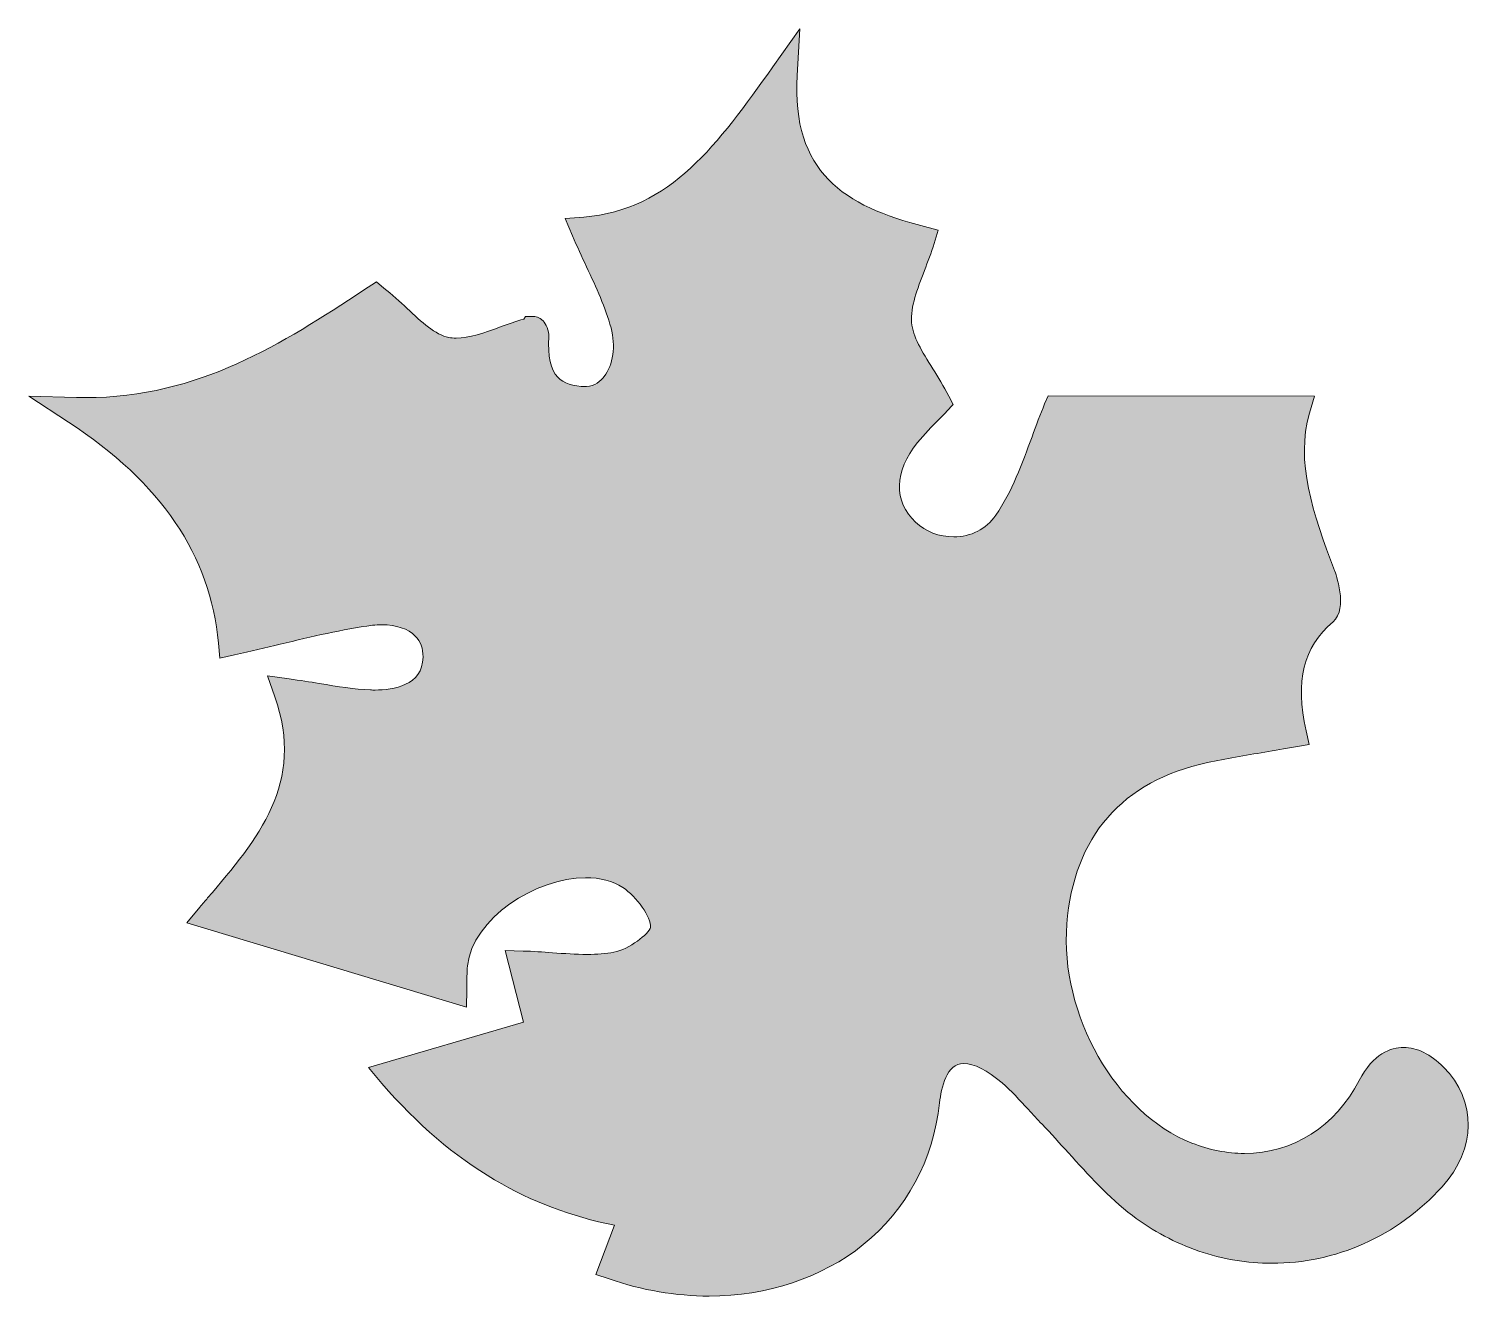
# Model space of a CAD drawing. Header units: inches. Extents: x 792 to 7891, y -1076 to 2748.
# Drawn here: x 5006 to 6084, y -1072 to -128 of the extents above; entities that cross this region are included whole.
import ezdxf

# ---------------------------------------------------------------- set-up
doc = ezdxf.new("R2010")
doc.units = ezdxf.units.IN
doc.header["$MEASUREMENT"] = 0
doc.layers.add('Layer 1', color=7, linetype='Continuous')

msp = doc.modelspace()

# ---------------------------------------------------------------- hatches: boundary and pattern name
at = {"layer": 'Layer 1', "true_color": 0xcd7e2e}
h = msp.add_hatch(color=32, dxfattribs=at)
h.dxf.hatch_style = 2
edge = h.paths.add_edge_path()
edge.add_spline(control_points=[(6057.6, -990.3), (6040.9, -1008.7), (6021.2, -1023), (5999.1, -1032.8), (5977.5, -1042.4), (5954.6, -1047.3), (5931, -1047.3), (5912.4, -1047.3), (5894.1, -1044.2), (5876.6, -1038.2), (5859.1, -1032.2), (5842.5, -1023.3), (5827.1, -1011.7), (5809.3, -998.2), (5794.2, -981.3), (5779.5, -965.1), (5773.1, -958), (5766.5, -950.6), (5759.9, -943.8), (5756.4, -940.2), (5753, -936.5), (5749.7, -932.9), (5743.2, -925.7), (5737, -918.9), (5730.1, -913), (5719.2, -903.6), (5709.1, -898.5), (5701.6, -898.5), (5688.7, -898.5), (5684.8, -916.8), (5683.6, -927.8), (5678.8, -970.7), (5659.2, -1007.2), (5626.8, -1033.4), (5596.2, -1058.1), (5555.4, -1071.7), (5512.1, -1071.7), (5487.3, -1071.7), (5462.3, -1067.4), (5437.6, -1058.9), (5437.6, -1058.9), (5427.9, -1055.6), (5427.9, -1055.6), (5427.9, -1055.6), (5441.6, -1018.9), (5441.6, -1018.9), (5409.5, -1012.6), (5380.3, -1001.5), (5352.5, -985.2), (5322.5, -967.4), (5295.1, -944), (5268.6, -913.4), (5268.6, -913.4), (5258.5, -901.6), (5258.5, -901.6), (5258.5, -901.6), (5373.9, -867.8), (5373.9, -867.8), (5373.9, -867.8), (5360.4, -814.4), (5360.4, -814.4), (5360.4, -814.4), (5373.6, -814.8), (5373.6, -814.8), (5381, -815), (5388.4, -815.5), (5395.5, -816.1), (5404.4, -816.7), (5412.9, -817.3), (5421.2, -817.3), (5428.8, -817.3), (5435.4, -816.8), (5441.2, -815.7), (5452.5, -813.6), (5467.5, -801.9), (5468.5, -797.2), (5469.1, -789.8), (5458.3, -774.2), (5447.8, -767.5), (5440.3, -762.6), (5431, -760.2), (5420.2, -760.2), (5383.5, -760.2), (5335.8, -790.5), (5332.3, -825.9), (5331.8, -831.1), (5331.8, -836.6), (5331.9, -840.2), (5331.9, -841.5), (5331.9, -842.6), (5331.8, -843.4), (5331.8, -843.4), (5331.5, -856.5), (5331.5, -856.5), (5331.5, -856.5), (5123.3, -793.7), (5123.3, -793.7), (5123.3, -793.7), (5133.1, -782.1), (5133.1, -782.1), (5135, -779.8), (5137, -777.5), (5138.9, -775.3), (5176.4, -731.3), (5211.7, -689.8), (5188.9, -625.5), (5188.9, -625.5), (5183.4, -609.9), (5183.4, -609.9), (5183.4, -609.9), (5199.7, -612.2), (5199.7, -612.2), (5207.7, -613.3), (5214.9, -614.5), (5221.9, -615.6), (5236, -617.9), (5248.1, -619.9), (5260.1, -620.4), (5261.2, -620.5), (5262.4, -620.5), (5263.6, -620.5), (5263.6, -620.5), (5263.6, -620.5), (5263.6, -620.5), (5276.8, -620.5), (5299, -617.3), (5299.2, -596.1), (5299.3, -589.4), (5297.4, -584.3), (5293.4, -580.3), (5288.2, -574.9), (5279.1, -571.9), (5268.7, -571.9), (5266.3, -571.9), (5263.9, -572), (5261.5, -572.3), (5239.2, -575.3), (5216.7, -580.7), (5192.9, -586.4), (5182.1, -589), (5170.8, -591.7), (5159, -594.3), (5159, -594.3), (5147.9, -596.8), (5147.9, -596.8), (5147.9, -596.8), (5146.9, -585.5), (5146.9, -585.5), (5140.9, -520), (5104.5, -466.3), (5035.4, -421.1), (5035.4, -421.1), (5005.9, -401.8), (5005.9, -401.8), (5005.9, -401.8), (5041.2, -402.7), (5041.2, -402.7), (5043.5, -402.8), (5045.9, -402.8), (5048.2, -402.8), (5132.5, -402.8), (5194.8, -362.2), (5255, -322.9), (5255, -322.9), (5264.5, -316.7), (5264.5, -316.7), (5264.5, -316.7), (5270.1, -321.2), (5270.1, -321.2), (5276.2, -326), (5281.9, -331.3), (5287.4, -336.4), (5298.2, -346.5), (5308.4, -356.1), (5318.3, -358), (5320, -358.3), (5321.8, -358.5), (5323.8, -358.5), (5333.4, -358.5), (5344.8, -354.5), (5356.8, -350.2), (5362.5, -348.2), (5368.3, -346.1), (5374.2, -344.3), (5374.2, -344.3), (5375.5, -342.4), (5375.5, -342.4), (5375.5, -342.4), (5381, -342.4), (5381, -342.4), (5382.6, -342.4), (5385.8, -342.8), (5388.5, -345.7), (5390.7, -348.1), (5393.2, -352.6), (5392.8, -357.6), (5391.9, -371.8), (5394.2, -381.9), (5399.5, -387.6), (5403.9, -392.2), (5410.7, -394.5), (5420.3, -394.5), (5420.3, -394.5), (5420.8, -394.5), (5420.8, -394.5), (5427.1, -394.4), (5431.5, -390.4), (5434, -387.1), (5440.7, -378.3), (5442.7, -364.4), (5439.1, -350.9), (5435.1, -335.8), (5428.2, -321), (5420.8, -305.3), (5417.4, -297.9), (5413.8, -290.2), (5410.4, -282.3), (5410.4, -282.3), (5405, -269.5), (5405, -269.5), (5405, -269.5), (5418.8, -268.4), (5418.8, -268.4), (5483.7, -263.1), (5518.8, -213.7), (5559.5, -156.6), (5559.5, -156.6), (5579.7, -128.3), (5579.7, -128.3), (5579.7, -128.3), (5577.7, -163), (5577.7, -163), (5573.4, -235.1), (5612.5, -260.1), (5672.5, -275.5), (5672.5, -275.5), (5682.6, -278), (5682.6, -278), (5682.6, -278), (5679.5, -288), (5679.5, -288), (5677.5, -294.9), (5674.9, -301.7), (5672.3, -308.2), (5667, -322.1), (5661.9, -335.1), (5662.8, -346.8), (5663.6, -357.4), (5670.5, -368.4), (5678.5, -381.3), (5682.5, -387.7), (5686.7, -394.4), (5690.4, -401.7), (5690.4, -401.7), (5693.7, -408), (5693.7, -408), (5693.7, -408), (5688.8, -413.1), (5688.8, -413.1), (5687.1, -415), (5685.1, -417), (5683, -419.1), (5678, -424.2), (5672.2, -430), (5667.1, -436.3), (5649.8, -457.8), (5649.3, -480), (5665.8, -495.6), (5673.1, -502.5), (5683.5, -506.5), (5694.1, -506.5), (5707, -506.5), (5718.4, -500.6), (5725.4, -490.4), (5737.5, -472.8), (5745.1, -452), (5752.4, -431.9), (5755.6, -423.3), (5758.5, -415.2), (5761.8, -407.5), (5761.8, -407.5), (5764.3, -401.4), (5764.3, -401.4), (5764.3, -401.4), (5962.6, -401.6), (5962.6, -401.6), (5962.6, -401.6), (5958.9, -414.4), (5958.9, -414.4), (5948.4, -450.2), (5961.2, -488.6), (5977.6, -531.6), (5978, -532.8), (5988.1, -559.7), (5976.4, -569.8), (5954.1, -589), (5948.1, -613.3), (5956.4, -650.9), (5956.4, -650.9), (5958.7, -661), (5958.7, -661), (5958.7, -661), (5948.4, -662.9), (5948.4, -662.9), (5940.5, -664.2), (5933, -665.5), (5925.7, -666.7), (5910.8, -669.2), (5896.7, -671.5), (5882.9, -674.5), (5819.5, -688.1), (5783.4, -729.7), (5778.3, -794.6), (5773.1, -862.3), (5814.8, -935.5), (5871.3, -957.8), (5884.3, -962.9), (5897.5, -965.5), (5910.6, -965.5), (5946.5, -965.5), (5978.4, -945.3), (5995.8, -911.3), (6006.3, -890.9), (6019.6, -886.6), (6028.9, -886.6), (6039, -886.6), (6048.9, -891.5), (6058.6, -901.2), (6083.6, -926.3), (6083.2, -962.1), (6057.6, -990.3)], knot_values=[0, 0, 0, 0, 1, 1, 1, 2, 2, 2, 3, 3, 3, 4, 4, 4, 5, 5, 5, 6, 6, 6, 7, 7, 7, 8, 8, 8, 9, 9, 9, 10, 10, 10, 11, 11, 11, 12, 12, 12, 13, 13, 13, 14, 14, 14, 15, 15, 15, 16, 16, 16, 17, 17, 17, 18, 18, 18, 19, 19, 19, 20, 20, 20, 21, 21, 21, 22, 22, 22, 23, 23, 23, 24, 24, 24, 25, 25, 25, 26, 26, 26, 27, 27, 27, 28, 28, 28, 29, 29, 29, 30, 30, 30, 31, 31, 31, 32, 32, 32, 33, 33, 33, 34, 34, 34, 35, 35, 35, 36, 36, 36, 37, 37, 37, 38, 38, 38, 39, 39, 39, 40, 40, 40, 41, 41, 41, 42, 42, 42, 43, 43, 43, 44, 44, 44, 45, 45, 45, 46, 46, 46, 47, 47, 47, 48, 48, 48, 49, 49, 49, 50, 50, 50, 51, 51, 51, 52, 52, 52, 53, 53, 53, 54, 54, 54, 55, 55, 55, 56, 56, 56, 57, 57, 57, 58, 58, 58, 59, 59, 59, 60, 60, 60, 61, 61, 61, 62, 62, 62, 63, 63, 63, 64, 64, 64, 65, 65, 65, 66, 66, 66, 67, 67, 67, 68, 68, 68, 69, 69, 69, 70, 70, 70, 71, 71, 71, 72, 72, 72, 73, 73, 73, 74, 74, 74, 75, 75, 75, 76, 76, 76, 77, 77, 77, 78, 78, 78, 79, 79, 79, 80, 80, 80, 81, 81, 81, 82, 82, 82, 83, 83, 83, 84, 84, 84, 85, 85, 85, 86, 86, 86, 87, 87, 87, 88, 88, 88, 89, 89, 89, 90, 90, 90, 91, 91, 91, 92, 92, 92, 93, 93, 93, 94, 94, 94, 95, 95, 95, 96, 96, 96, 97, 97, 97, 98, 98, 98, 99, 99, 99, 100, 100, 100, 101, 101, 101, 102, 102, 102, 103, 103, 103, 104, 104, 104, 105, 105, 105, 106, 106, 106, 107, 107, 107, 108, 108, 108, 109, 109, 109, 110, 110, 110, 110], degree=3, periodic=1)

# ---------------------------------------------------------------- linework, layer by layer
at = {"layer": 'Layer 1', "lineweight": 0}
msp.add_open_spline([(6057.6, -990.3), (6040.9, -1008.7), (6021.2, -1023), (5999.1, -1032.8), (5977.5, -1042.4), (5954.6, -1047.3), (5931, -1047.3), (5912.4, -1047.3), (5894.1, -1044.2), (5876.6, -1038.2), (5859.1, -1032.2), (5842.5, -1023.3), (5827.1, -1011.7), (5809.3, -998.2), (5794.2, -981.3), (5779.5, -965.1), (5773.1, -958), (5766.5, -950.6), (5759.9, -943.8), (5756.4, -940.2), (5753, -936.5), (5749.7, -932.9), (5743.2, -925.7), (5737, -918.9), (5730.1, -913), (5719.2, -903.6), (5709.1, -898.5), (5701.6, -898.5), (5688.7, -898.5), (5684.8, -916.8), (5683.6, -927.8), (5678.8, -970.7), (5659.2, -1007.2), (5626.8, -1033.4), (5596.2, -1058.1), (5555.4, -1071.7), (5512.1, -1071.7), (5487.3, -1071.7), (5462.3, -1067.4), (5437.6, -1058.9), (5437.6, -1058.9), (5427.9, -1055.6), (5427.9, -1055.6), (5427.9, -1055.6), (5441.6, -1018.9), (5441.6, -1018.9), (5409.5, -1012.6), (5380.3, -1001.5), (5352.5, -985.2), (5322.5, -967.4), (5295.1, -944), (5268.6, -913.4), (5268.6, -913.4), (5258.5, -901.6), (5258.5, -901.6), (5258.5, -901.6), (5373.9, -867.8), (5373.9, -867.8), (5373.9, -867.8), (5360.4, -814.4), (5360.4, -814.4), (5360.4, -814.4), (5373.6, -814.8), (5373.6, -814.8), (5381, -815), (5388.4, -815.5), (5395.5, -816.1), (5404.4, -816.7), (5412.9, -817.3), (5421.2, -817.3), (5428.8, -817.3), (5435.4, -816.8), (5441.2, -815.7), (5452.5, -813.6), (5467.5, -801.9), (5468.5, -797.2), (5469.1, -789.8), (5458.3, -774.2), (5447.8, -767.5), (5440.3, -762.6), (5431, -760.2), (5420.2, -760.2), (5383.5, -760.2), (5335.8, -790.5), (5332.3, -825.9), (5331.8, -831.1), (5331.8, -836.6), (5331.9, -840.2), (5331.9, -841.5), (5331.9, -842.6), (5331.8, -843.4), (5331.8, -843.4), (5331.5, -856.5), (5331.5, -856.5), (5331.5, -856.5), (5123.3, -793.7), (5123.3, -793.7), (5123.3, -793.7), (5133.1, -782.1), (5133.1, -782.1), (5135, -779.8), (5137, -777.5), (5138.9, -775.3), (5176.4, -731.3), (5211.7, -689.8), (5188.9, -625.5), (5188.9, -625.5), (5183.4, -609.9), (5183.4, -609.9), (5183.4, -609.9), (5199.7, -612.2), (5199.7, -612.2), (5207.7, -613.3), (5214.9, -614.5), (5221.9, -615.6), (5236, -617.9), (5248.1, -619.9), (5260.1, -620.4), (5261.2, -620.5), (5262.4, -620.5), (5263.6, -620.5), (5263.6, -620.5), (5263.6, -620.5), (5263.6, -620.5), (5276.8, -620.5), (5299, -617.3), (5299.2, -596.1), (5299.3, -589.4), (5297.4, -584.3), (5293.4, -580.3), (5288.2, -574.9), (5279.1, -571.9), (5268.7, -571.9), (5266.3, -571.9), (5263.9, -572), (5261.5, -572.3), (5239.2, -575.3), (5216.7, -580.7), (5192.9, -586.4), (5182.1, -589), (5170.8, -591.7), (5159, -594.3), (5159, -594.3), (5147.9, -596.8), (5147.9, -596.8), (5147.9, -596.8), (5146.9, -585.5), (5146.9, -585.5), (5140.9, -520), (5104.5, -466.3), (5035.4, -421.1), (5035.4, -421.1), (5005.9, -401.8), (5005.9, -401.8), (5005.9, -401.8), (5041.2, -402.7), (5041.2, -402.7), (5043.5, -402.8), (5045.9, -402.8), (5048.2, -402.8), (5132.5, -402.8), (5194.8, -362.2), (5255, -322.9), (5255, -322.9), (5264.5, -316.7), (5264.5, -316.7), (5264.5, -316.7), (5270.1, -321.2), (5270.1, -321.2), (5276.2, -326), (5281.9, -331.3), (5287.4, -336.4), (5298.2, -346.5), (5308.4, -356.1), (5318.3, -358), (5320, -358.3), (5321.8, -358.5), (5323.8, -358.5), (5333.4, -358.5), (5344.8, -354.5), (5356.8, -350.2), (5362.5, -348.2), (5368.3, -346.1), (5374.2, -344.3), (5374.2, -344.3), (5375.5, -342.4), (5375.5, -342.4), (5375.5, -342.4), (5381, -342.4), (5381, -342.4), (5382.6, -342.4), (5385.8, -342.8), (5388.5, -345.7), (5390.7, -348.1), (5393.2, -352.6), (5392.8, -357.6), (5391.9, -371.8), (5394.2, -381.9), (5399.5, -387.6), (5403.9, -392.2), (5410.7, -394.5), (5420.3, -394.5), (5420.3, -394.5), (5420.8, -394.5), (5420.8, -394.5), (5427.1, -394.4), (5431.5, -390.4), (5434, -387.1), (5440.7, -378.3), (5442.7, -364.4), (5439.1, -350.9), (5435.1, -335.8), (5428.2, -321), (5420.8, -305.3), (5417.4, -297.9), (5413.8, -290.2), (5410.4, -282.3), (5410.4, -282.3), (5405, -269.5), (5405, -269.5), (5405, -269.5), (5418.8, -268.4), (5418.8, -268.4), (5483.7, -263.1), (5518.8, -213.7), (5559.5, -156.6), (5559.5, -156.6), (5579.7, -128.3), (5579.7, -128.3), (5579.7, -128.3), (5577.7, -163), (5577.7, -163), (5573.4, -235.1), (5612.5, -260.1), (5672.5, -275.5), (5672.5, -275.5), (5682.6, -278), (5682.6, -278), (5682.6, -278), (5679.5, -288), (5679.5, -288), (5677.5, -294.9), (5674.9, -301.7), (5672.3, -308.2), (5667, -322.1), (5661.9, -335.1), (5662.8, -346.8), (5663.6, -357.4), (5670.5, -368.4), (5678.5, -381.3), (5682.5, -387.7), (5686.7, -394.4), (5690.4, -401.7), (5690.4, -401.7), (5693.7, -408), (5693.7, -408), (5693.7, -408), (5688.8, -413.1), (5688.8, -413.1), (5687.1, -415), (5685.1, -417), (5683, -419.1), (5678, -424.2), (5672.2, -430), (5667.1, -436.3), (5649.8, -457.8), (5649.3, -480), (5665.8, -495.6), (5673.1, -502.5), (5683.5, -506.5), (5694.1, -506.5), (5707, -506.5), (5718.4, -500.6), (5725.4, -490.4), (5737.5, -472.8), (5745.1, -452), (5752.4, -431.9), (5755.6, -423.3), (5758.5, -415.2), (5761.8, -407.5), (5761.8, -407.5), (5764.3, -401.4), (5764.3, -401.4), (5764.3, -401.4), (5962.6, -401.6), (5962.6, -401.6), (5962.6, -401.6), (5958.9, -414.4), (5958.9, -414.4), (5948.4, -450.2), (5961.2, -488.6), (5977.6, -531.6), (5978, -532.8), (5988.1, -559.7), (5976.4, -569.8), (5954.1, -589), (5948.1, -613.3), (5956.4, -650.9), (5956.4, -650.9), (5958.7, -661), (5958.7, -661), (5958.7, -661), (5948.4, -662.9), (5948.4, -662.9), (5940.5, -664.2), (5933, -665.5), (5925.7, -666.7), (5910.8, -669.2), (5896.7, -671.5), (5882.9, -674.5), (5819.5, -688.1), (5783.4, -729.7), (5778.3, -794.6), (5773.1, -862.3), (5814.8, -935.5), (5871.3, -957.8), (5884.3, -962.9), (5897.5, -965.5), (5910.6, -965.5), (5946.5, -965.5), (5978.4, -945.3), (5995.8, -911.3), (6006.3, -890.9), (6019.6, -886.6), (6028.9, -886.6), (6039, -886.6), (6048.9, -891.5), (6058.6, -901.2), (6083.6, -926.3), (6083.2, -962.1), (6057.6, -990.3)], degree=3, knots=[0, 0, 0, 0, 1, 1, 1, 2, 2, 2, 3, 3, 3, 4, 4, 4, 5, 5, 5, 6, 6, 6, 7, 7, 7, 8, 8, 8, 9, 9, 9, 10, 10, 10, 11, 11, 11, 12, 12, 12, 13, 13, 13, 14, 14, 14, 15, 15, 15, 16, 16, 16, 17, 17, 17, 18, 18, 18, 19, 19, 19, 20, 20, 20, 21, 21, 21, 22, 22, 22, 23, 23, 23, 24, 24, 24, 25, 25, 25, 26, 26, 26, 27, 27, 27, 28, 28, 28, 29, 29, 29, 30, 30, 30, 31, 31, 31, 32, 32, 32, 33, 33, 33, 34, 34, 34, 35, 35, 35, 36, 36, 36, 37, 37, 37, 38, 38, 38, 39, 39, 39, 40, 40, 40, 41, 41, 41, 42, 42, 42, 43, 43, 43, 44, 44, 44, 45, 45, 45, 46, 46, 46, 47, 47, 47, 48, 48, 48, 49, 49, 49, 50, 50, 50, 51, 51, 51, 52, 52, 52, 53, 53, 53, 54, 54, 54, 55, 55, 55, 56, 56, 56, 57, 57, 57, 58, 58, 58, 59, 59, 59, 60, 60, 60, 61, 61, 61, 62, 62, 62, 63, 63, 63, 64, 64, 64, 65, 65, 65, 66, 66, 66, 67, 67, 67, 68, 68, 68, 69, 69, 69, 70, 70, 70, 71, 71, 71, 72, 72, 72, 73, 73, 73, 74, 74, 74, 75, 75, 75, 76, 76, 76, 77, 77, 77, 78, 78, 78, 79, 79, 79, 80, 80, 80, 81, 81, 81, 82, 82, 82, 83, 83, 83, 84, 84, 84, 85, 85, 85, 86, 86, 86, 87, 87, 87, 88, 88, 88, 89, 89, 89, 90, 90, 90, 91, 91, 91, 92, 92, 92, 93, 93, 93, 94, 94, 94, 95, 95, 95, 96, 96, 96, 97, 97, 97, 98, 98, 98, 99, 99, 99, 100, 100, 100, 101, 101, 101, 102, 102, 102, 103, 103, 103, 104, 104, 104, 105, 105, 105, 106, 106, 106, 107, 107, 107, 108, 108, 108, 109, 109, 109, 110, 110, 110, 110], dxfattribs=at)

doc.saveas('drawing.dxf')
